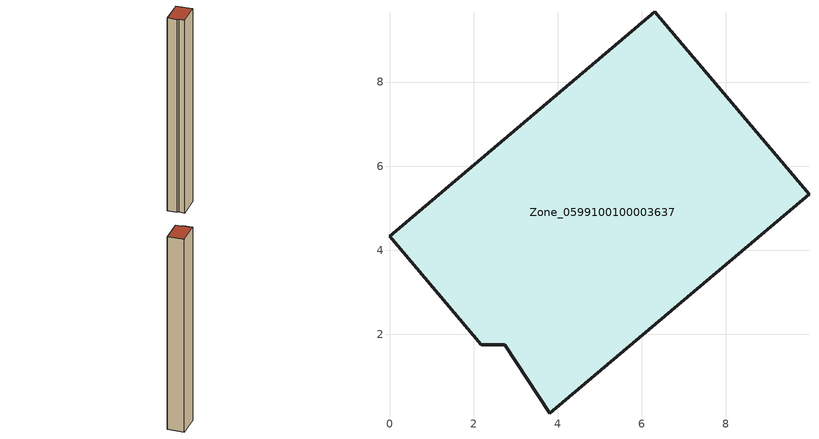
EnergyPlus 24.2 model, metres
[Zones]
Zone_0599100100003637
 floor ground (C_G): 2.75,1.76 2.18,1.76 0,4.34 6.31,9.68 9.98,5.33 3.81,0.12 z0
 wall outside (C_F): 9.98,5.33 6.31,9.68 0,4.34 2.18,1.76 2.75,1.76 3.81,0.12 9.98,5.33 z0:69.42
 roof outside (C_R): 2.75,1.76 3.81,0.12 9.98,5.33 6.31,9.68 0,4.34 2.18,1.76 z69.42
[BUILDING]
Pand.0599100100003637: North Axis=0; Terrain=City; Loads Convergence Tolerance Value=0.04; Temperature Convergence Tolerance Value=0.4; Solar Distribution=FullExterior; Maximum Number of Warmup Days=25; Minimum Number of Warmup Days=1
[Site:Location]
Rotterdam.The.Hague.AP_ZH_NLD Design_Conditions: Latitude=51.96; Longitude=4.45; Time Zone=1; Elevation=-4.5
[SITE:GROUNDTEMPERATURE:BUILDINGSURFACE]
18, 18, 18, 18, 18, 18, 18, 18, 18, 18, 18, 18
[MATERIAL] Thermal Absorptance=0.9; Solar Absorptance=0.7; Visible Absorptance=0.7
Name | Roughness | Thickness | Conductivity | Density | Specific Heat
G.TI.2006-2014 | MediumSmooth | 0.15 | 0.06 | 540 | 1210
F.TI.2006-2014 | Rough | 0.3 | 0.12 | 1920 | 840
R.TI.2006-2014 | MediumRough | 0.2 | 0.08 | 1500 | 1000
[CONSTRUCTION]
C_G: G.TI.2006-2014
C_F: F.TI.2006-2014
C_R: R.TI.2006-2014
[ZONE]
Zone_0599100100003637: Type=1; Multiplier=1; Ceiling Height=Autocalculate; Volume=Autocalculate; Floor Area=autocalculate; Part of Total Floor Area=Yes
[ZONEINFILTRATION:DESIGNFLOWRATE]
Infil_Zone_0599100100003637: Zone or ZoneList or Space or SpaceList=Zone_0599100100003637; Schedule=AlwaysOn; Design Flow Rate Calculation Method=Flow/Area; Flow Rate per Floor Area=0.0015; Constant Term Coefficient=1; Temperature Term Coefficient=0; Velocity Term Coefficient=0; Velocity Squared Term Coefficient=0
[HVACTEMPLATE:ZONE:IDEALLOADSAIRSYSTEM]
Zone_0599100100003637: Maximum Heating Supply Air Temperature=50; Minimum Cooling Supply Air Temperature=13; Maximum Heating Supply Air Humidity Ratio=0.0156; Minimum Cooling Supply Air Humidity Ratio=0.0077; Heating Limit=NoLimit; Cooling Limit=NoLimit; Dehumidification Control Type=ConstantSensibleHeatRatio; Cooling Sensible Heat Ratio=0.7; Dehumidification Setpoint=60; Humidification Control Type=None; Humidification Setpoint=30; Outdoor Air Method=None; Outdoor Air Flow Rate per Person=0.00944; Outdoor Air Flow Rate per Zone Floor Area=0; Outdoor Air Flow Rate per Zone=0; Demand Controlled Ventilation Type=None; Outdoor Air Economizer Type=NoEconomizer; Heat Recovery Type=None; Sensible Heat Recovery Effectiveness=0.7; Latent Heat Recovery Effectiveness=0.65
[ZONECONTROL:THERMOSTAT]
ThermostatControl_Zone_0599100100003637: Zone or ZoneList=Zone_0599100100003637; Control Type Schedule=DualSetpointControlType; Control 1=Thermostat_Zone_0599100100003637; Temperature Difference Between Cutout And Setpoint=0
[THERMOSTATSETPOINT:DUALSETPOINT]
Thermostat_Zone_0599100100003637: Heating Setpoint Temperature Schedule=HeatingSetpoint_Zone_0599100100003637; Cooling Setpoint Temperature Schedule=CoolingSetpoint_Zone_0599100100003637
[SCHEDULE:COMPACT]
HeatingSetpoint_Zone_0599100100003637: Through: 12/31, For: AllDays, Until: 24:00, 21
CoolingSetpoint_Zone_0599100100003637: Through: 12/31, For: AllDays, Until: 24:00, 24
DualSetpointControlType: Through: 12/31, For: AllDays, Until: 24:00, 4
AlwaysOn: Through: 12/31, For: AllDays, Until: 24:00, 1
